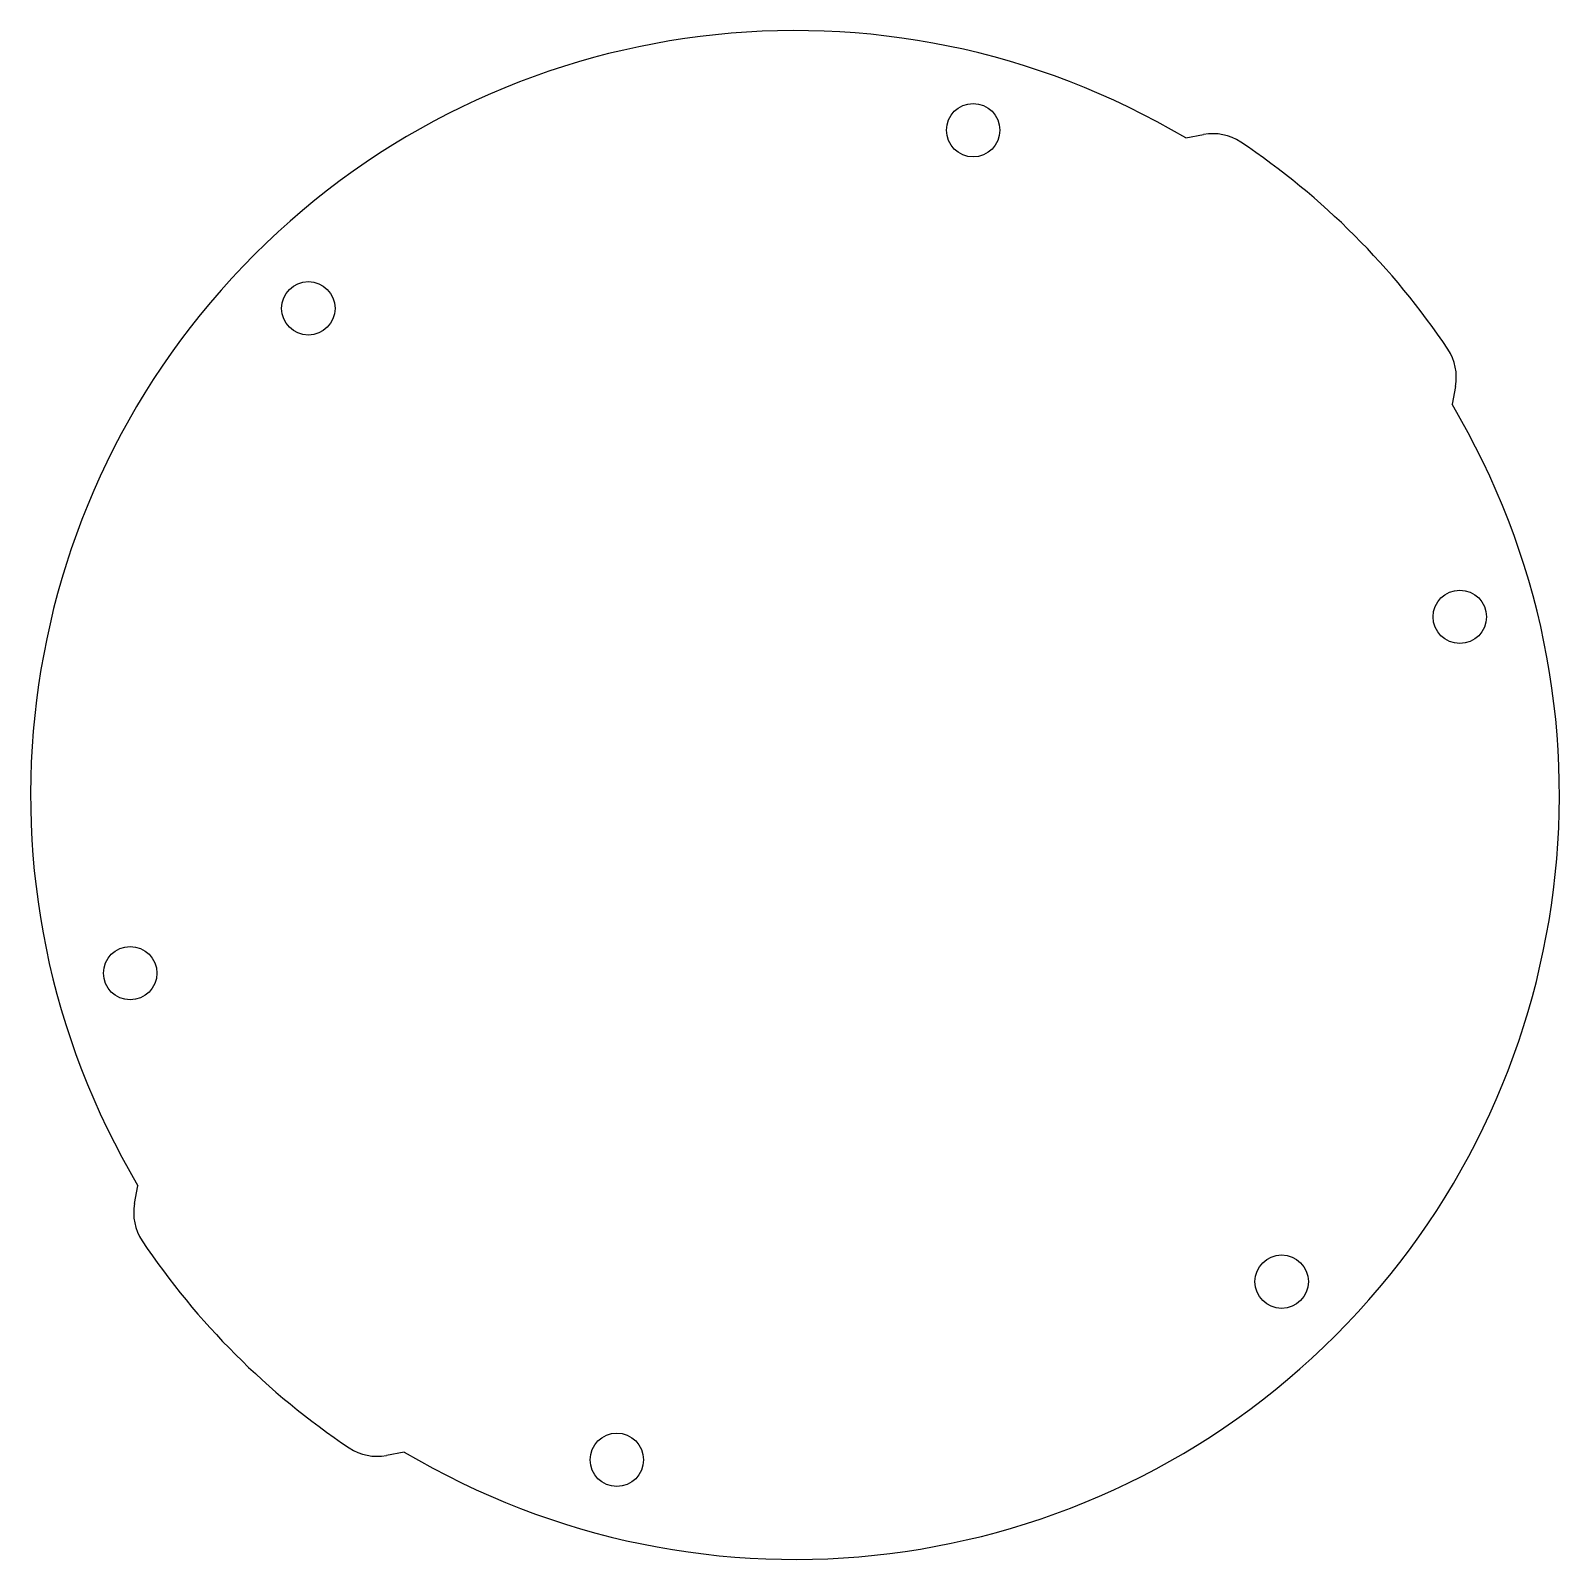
# Model space of a CAD drawing. Extents: x -1.8 to 1.8, y -1.3 to 2.3.
import ezdxf

# ---------------------------------------------------------------- set-up
doc = ezdxf.new("R2010")
doc.units = 0
doc.layers.add('VISIBLE', color=7, linetype='CONTINUOUS')

msp = doc.modelspace()

# ---------------------------------------------------------------- linework, layer by layer
at = {"layer": 'VISIBLE'}
for p, q in [((0.9225, 2.0512), (0.9647, 2.0592)), ((1.5592, 1.4647), (1.5512, 1.4225)), ((-1.5592, -0.4647), (-1.5512, -0.4225)), ((-0.9225, -1.0512), (-0.9647, -1.0592))]:
    msp.add_line(p, q, dxfattribs=at)
for centre in [(0.4206, 2.0696), (-1.149, 1.649), (1.5696, 0.9206), (-1.5696, 0.0794), (1.149, -0.649), (-0.4206, -1.0696)]:
    msp.add_circle(centre, 0.063, dxfattribs=at)
for centre, radius, start, end in [((0, 0.5), 1.8048, 59.2596, 210.7404), ((0.9867, 1.9432), 0.1181, 56.2555, 100.7272), ((0.0682, 0.5682), 1.7717, 33.7445, 56.2555), ((1.4432, 1.4867), 0.1181, 349.2728, 33.7445), ((0, 0.5), 1.8048, 239.2596, 30.7404), ((-1.4432, -0.4867), 0.1181, 169.2728, 213.7445), ((-0.0682, 0.4318), 1.7717, 213.7445, 236.2555), ((-0.9867, -0.9432), 0.1181, 236.2555, 280.7272)]:
    msp.add_arc(centre, radius, start, end, dxfattribs=at)

doc.saveas('drawing.dxf')
